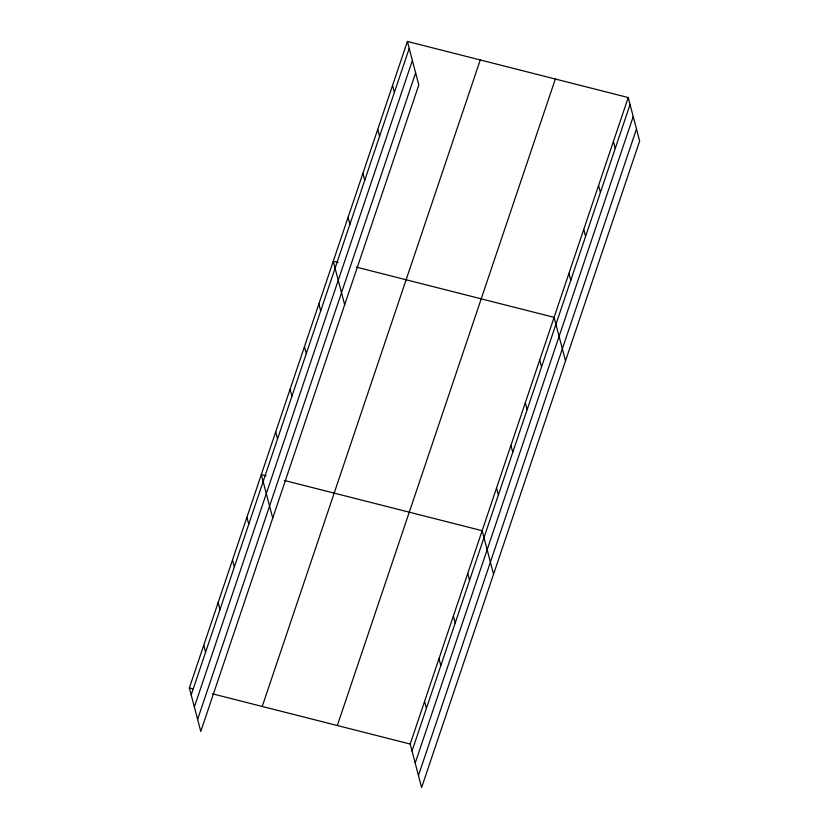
<?xml version="1.0" encoding="UTF-8"?>
<svg xmlns="http://www.w3.org/2000/svg" width="829" height="829" viewBox="0 0 829 829"><rect width="100%" height="100%" fill="white"/><g stroke="black" fill="none" stroke-linecap="round" stroke-linejoin="round"><path stroke-width="1.24" d="M407.391 41.45L418.8 84.962L200.773 731.458L189.354 687.946L407.391 41.45L628.227 97.542L639.646 141.054L421.609 787.55L410.2 744.038L628.227 97.542M191.188 694.92L409.215 48.424M194.349 706.982L412.386 60.486M197.613 719.396L415.64 72.911M262.233 706.453L480.26 59.957M337.32 725.53L555.347 79.035M412.023 751.012L630.061 104.516M415.194 763.074L633.221 116.578M418.448 775.498L636.485 129.003M338.118 262.492L333.258 261.259L344.677 304.771M356.335 267.125L554.093 317.352L565.513 360.864M266.161 475.836L261.311 474.602L272.72 518.115M284.388 480.468L482.146 530.695L493.566 574.207M189.354 687.946L193.002 688.868M212.431 693.811L410.2 744.038M613.398 141.5L615.232 148.484M598.579 185.468L600.403 192.442M583.751 229.426L585.585 236.41M568.922 273.394L570.756 280.368M539.71 360.024L541.534 366.998M525.317 402.687L527.151 409.661M510.923 445.36L512.757 452.333M392.563 85.408L394.397 92.392M496.54 488.022L498.364 495.006M377.734 129.376L379.568 136.35M362.905 173.334L364.739 180.307M467.753 573.367L469.587 580.341M453.37 616.03L455.194 623.004M348.087 217.302L349.911 224.276M438.976 658.703L440.81 665.677M424.583 701.365L426.417 708.349M318.864 303.922L320.699 310.906M304.481 346.595L306.305 353.568M290.088 389.267L291.922 396.241M275.694 431.93L277.528 438.914M246.918 517.275L248.752 524.249M232.524 559.938L234.358 566.912M218.141 602.61L219.965 609.584M203.747 645.273L205.582 652.257"/></g></svg>
